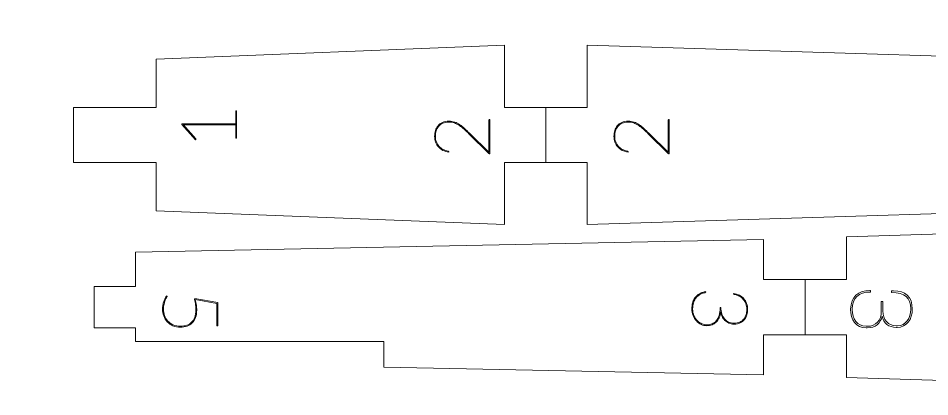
# Model space of a CAD drawing. Header units: millimetres. Extents: x -150 to 147, y -95 to 100.
# Drawn here: x -146.05 to -113.01, y -39.99 to -26.26 of the extents above; entities that cross this region are included whole.
import ezdxf

# ---------------------------------------------------------------- set-up
doc = ezdxf.new("R2010")
doc.units = ezdxf.units.MM
doc.header["$MEASUREMENT"] = 0
doc.layers.add('cut', color=7, linetype='Continuous')
doc.layers.add('cut light', color=7, linetype='Continuous')

msp = doc.modelspace()

# ---------------------------------------------------------------- linework, layer by layer
at = {"layer": 'cut', "lineweight": 0}
for points, knots in [([(-85.0188, 98.3721), (-56.4983, 98.3721), (-32.5493, 78.2244), (-25.8546, 50.9966), (-25.8546, 50.9966), (-25.8546, 50.9966), (-25.8546, 51.0068), (-25.8546, 51.0068), (-25.8546, 51.0068), (-25.8546, 51.0068), (-21.6503, 48.5068), (-21.6503, 48.5068), (-21.6503, 48.5068), (-21.6503, 48.5068), (-21.6503, 22.4442), (-21.6503, 22.4442), (-21.6503, 22.4442), (-21.6503, 22.4442), (-25.8776, 19.9442), (-25.8776, 19.9442), (-25.8776, 19.9442), (-25.8776, 19.9442), (-25.8776, 19.9502), (-25.8776, 19.9502), (-25.8776, 19.9502), (-32.6051, -7.2285), (-56.532, -27.3281), (-85.0188, -27.3281), (-85.0188, -27.3281), (-118.7251, -27.3281), (-146.0494, 0.8109), (-146.0494, 35.5219), (-146.0494, 35.5219), (-146.0494, 70.2331), (-118.7251, 98.3721), (-85.0188, 98.3721)], [0, 0, 0, 0, 0.1, 0.1, 0.1, 0.1, 0.2, 0.2, 0.2, 0.2, 0.3, 0.3, 0.3, 0.3, 0.4, 0.4, 0.4, 0.4, 0.5, 0.5, 0.5, 0.5, 0.6, 0.6, 0.6, 0.6, 0.7, 0.7, 0.7, 0.7, 0.8, 0.8, 0.8, 0.8, 1, 1, 1, 1]), ([(-144.0516, -31.4889), (-144.0516, -31.4889), (-144.0516, -29.4889), (-144.0516, -29.4889), (-144.0516, -29.4889), (-144.0516, -29.4889), (-141.0516, -29.4889), (-141.0516, -29.4889), (-141.0516, -29.4889), (-141.0516, -29.4889), (-141.0516, -27.739), (-141.0516, -27.739), (-141.0516, -27.739), (-141.0516, -27.739), (-128.4217, -27.2389), (-128.4217, -27.2389), (-128.4217, -27.2389), (-128.4217, -27.2389), (-128.4217, -29.4889), (-128.4217, -29.4889), (-128.4217, -29.4889), (-128.4217, -29.4889), (-126.9217, -29.4889), (-126.9217, -29.4889), (-126.9217, -29.4889), (-126.9217, -29.4889), (-126.9217, -31.4889), (-126.9217, -31.4889), (-126.9217, -31.4889), (-126.9217, -31.4889), (-128.4217, -31.4889), (-128.4217, -31.4889), (-128.4217, -31.4889), (-128.4217, -31.4889), (-128.4217, -33.7389), (-128.4217, -33.7389), (-128.4217, -33.7389), (-128.4217, -33.7389), (-141.0516, -33.239), (-141.0516, -33.239), (-141.0516, -33.239), (-141.0516, -33.239), (-141.0516, -31.4889), (-141.0516, -31.4889), (-141.0516, -31.4889), (-141.0516, -31.4889), (-144.0516, -31.4889), (-144.0516, -31.4889)], [0, 0, 0, 0, 0.0769231, 0.0769231, 0.0769231, 0.0769231, 0.1538462, 0.1538462, 0.1538462, 0.1538462, 0.2307692, 0.2307692, 0.2307692, 0.2307692, 0.3076923, 0.3076923, 0.3076923, 0.3076923, 0.3846154, 0.3846154, 0.3846154, 0.3846154, 0.4615385, 0.4615385, 0.4615385, 0.4615385, 0.5384615, 0.5384615, 0.5384615, 0.5384615, 0.6153846, 0.6153846, 0.6153846, 0.6153846, 0.6923077, 0.6923077, 0.6923077, 0.6923077, 0.7692308, 0.7692308, 0.7692308, 0.7692308, 0.8461538, 0.8461538, 0.8461538, 0.8461538, 1, 1, 1, 1]), ([(-126.9217, -31.4889), (-126.9217, -31.4889), (-126.9217, -29.4889), (-126.9217, -29.4889), (-126.9217, -29.4889), (-126.9217, -29.4889), (-125.4217, -29.4889), (-125.4217, -29.4889), (-125.4217, -29.4889), (-125.4217, -29.4889), (-125.4217, -27.2389), (-125.4217, -27.2389), (-125.4217, -27.2389), (-125.4217, -27.2389), (-102.8217, -27.9389), (-102.8217, -27.9389), (-102.8217, -27.9389), (-102.8217, -27.9389), (-102.8217, -29.4889), (-102.8217, -29.4889), (-102.8217, -29.4889), (-102.8217, -29.4889), (-101.3217, -29.4889), (-101.3217, -29.4889), (-101.3217, -29.4889), (-101.3217, -29.4889), (-101.3217, -31.4889), (-101.3217, -31.4889), (-101.3217, -31.4889), (-101.3217, -31.4889), (-102.8217, -31.4889), (-102.8217, -31.4889), (-102.8217, -31.4889), (-102.8217, -31.4889), (-102.8217, -33.0389), (-102.8217, -33.0389), (-102.8217, -33.0389), (-102.8217, -33.0389), (-125.4217, -33.7389), (-125.4217, -33.7389), (-125.4217, -33.7389), (-125.4217, -33.7389), (-125.4217, -31.4889), (-125.4217, -31.4889), (-125.4217, -31.4889), (-125.4217, -31.4889), (-126.9217, -31.4889), (-126.9217, -31.4889)], [0, 0, 0, 0, 0.0769231, 0.0769231, 0.0769231, 0.0769231, 0.1538462, 0.1538462, 0.1538462, 0.1538462, 0.2307692, 0.2307692, 0.2307692, 0.2307692, 0.3076923, 0.3076923, 0.3076923, 0.3076923, 0.3846154, 0.3846154, 0.3846154, 0.3846154, 0.4615385, 0.4615385, 0.4615385, 0.4615385, 0.5384615, 0.5384615, 0.5384615, 0.5384615, 0.6153846, 0.6153846, 0.6153846, 0.6153846, 0.6923077, 0.6923077, 0.6923077, 0.6923077, 0.7692308, 0.7692308, 0.7692308, 0.7692308, 0.8461538, 0.8461538, 0.8461538, 0.8461538, 1, 1, 1, 1]), ([(-91.9315, -35.7389), (-91.9315, -35.7389), (-91.9315, -37.7389), (-91.9315, -37.7389), (-91.9315, -37.7389), (-91.9315, -37.7389), (-93.4315, -37.7389), (-93.4315, -37.7389), (-93.4315, -37.7389), (-93.4315, -37.7389), (-93.4315, -39.9889), (-93.4315, -39.9889), (-93.4315, -39.9889), (-93.4315, -39.9889), (-116.0315, -39.2889), (-116.0315, -39.2889), (-116.0315, -39.2889), (-116.0315, -39.2889), (-116.0315, -37.7389), (-116.0315, -37.7389), (-116.0315, -37.7389), (-116.0315, -37.7389), (-117.5315, -37.7389), (-117.5315, -37.7389), (-117.5315, -37.7389), (-117.5315, -37.7389), (-117.5315, -35.7389), (-117.5315, -35.7389), (-117.5315, -35.7389), (-117.5315, -35.7389), (-116.0315, -35.7389), (-116.0315, -35.7389), (-116.0315, -35.7389), (-116.0315, -35.7389), (-116.0315, -34.1889), (-116.0315, -34.1889), (-116.0315, -34.1889), (-116.0315, -34.1889), (-93.4315, -33.4889), (-93.4315, -33.4889), (-93.4315, -33.4889), (-93.4315, -33.4889), (-93.4315, -35.7389), (-93.4315, -35.7389), (-93.4315, -35.7389), (-93.4315, -35.7389), (-91.9315, -35.7389), (-91.9315, -35.7389)], [0, 0, 0, 0, 0.0769231, 0.0769231, 0.0769231, 0.0769231, 0.1538462, 0.1538462, 0.1538462, 0.1538462, 0.2307692, 0.2307692, 0.2307692, 0.2307692, 0.3076923, 0.3076923, 0.3076923, 0.3076923, 0.3846154, 0.3846154, 0.3846154, 0.3846154, 0.4615385, 0.4615385, 0.4615385, 0.4615385, 0.5384615, 0.5384615, 0.5384615, 0.5384615, 0.6153846, 0.6153846, 0.6153846, 0.6153846, 0.6923077, 0.6923077, 0.6923077, 0.6923077, 0.7692308, 0.7692308, 0.7692308, 0.7692308, 0.8461538, 0.8461538, 0.8461538, 0.8461538, 1, 1, 1, 1]), ([(-117.5315, -35.7389), (-117.5315, -35.7389), (-117.5315, -37.7389), (-117.5315, -37.7389), (-117.5315, -37.7389), (-117.5315, -37.7389), (-119.0315, -37.7389), (-119.0315, -37.7389), (-119.0315, -37.7389), (-119.0315, -37.7389), (-119.0315, -39.1889), (-119.0315, -39.1889), (-119.0315, -39.1889), (-119.0315, -39.1889), (-132.8015, -38.9167), (-132.8015, -38.9167), (-132.8015, -38.9167), (-132.8015, -38.9167), (-132.8015, -37.9888), (-132.8015, -37.9888), (-132.8015, -37.9888), (-132.8015, -37.9888), (-141.8015, -37.9888), (-141.8015, -37.9888), (-141.8015, -37.9888), (-141.8015, -37.9888), (-141.8016, -37.4888), (-141.8016, -37.4888), (-141.8016, -37.4888), (-141.8016, -37.4888), (-143.3016, -37.4888), (-143.3016, -37.4888), (-143.3016, -37.4888), (-143.3016, -37.4888), (-143.3016, -35.9888), (-143.3016, -35.9888), (-143.3016, -35.9888), (-143.3016, -35.9888), (-141.8016, -35.9888), (-141.8016, -35.9888), (-141.8016, -35.9888), (-141.8016, -35.9888), (-141.8015, -34.7388), (-141.8015, -34.7388), (-141.8015, -34.7388), (-141.8015, -34.7388), (-119.0315, -34.2889), (-119.0315, -34.2889), (-119.0315, -34.2889), (-119.0315, -34.2889), (-119.0315, -35.7389), (-119.0315, -35.7389), (-119.0315, -35.7389), (-119.0315, -35.7389), (-117.5315, -35.7389), (-117.5315, -35.7389)], [0, 0, 0, 0, 0.0666667, 0.0666667, 0.0666667, 0.0666667, 0.1333333, 0.1333333, 0.1333333, 0.1333333, 0.2, 0.2, 0.2, 0.2, 0.2666667, 0.2666667, 0.2666667, 0.2666667, 0.3333333, 0.3333333, 0.3333333, 0.3333333, 0.4, 0.4, 0.4, 0.4, 0.4666667, 0.4666667, 0.4666667, 0.4666667, 0.5333333, 0.5333333, 0.5333333, 0.5333333, 0.6, 0.6, 0.6, 0.6, 0.6666667, 0.6666667, 0.6666667, 0.6666667, 0.7333333, 0.7333333, 0.7333333, 0.7333333, 0.8, 0.8, 0.8, 0.8, 0.8666667, 0.8666667, 0.8666667, 0.8666667, 1, 1, 1, 1])]:
    msp.add_open_spline(points, degree=3, knots=knots, dxfattribs=at)
at = {"layer": 'cut light', "color": 5, "lineweight": 0}
for points, knots in [([(-138.1653, -30.6022), (-138.1653, -30.6022), (-138.1653, -30.1224), (-138.1653, -30.1224), (-138.1653, -30.1224), (-138.1653, -30.1224), (-139.9941, -30.1224), (-139.9941, -30.1224), (-139.9941, -30.1224), (-140.0073, -30.1224), (-140.0209, -30.1219), (-140.0346, -30.121), (-140.0346, -30.121), (-140.0482, -30.12), (-140.0614, -30.1186), (-140.0745, -30.1167), (-140.0745, -30.1167), (-140.0745, -30.1167), (-139.6131, -30.6276), (-139.6131, -30.6276), (-139.6131, -30.6276), (-139.6084, -30.6323), (-139.6061, -30.637), (-139.6061, -30.6417), (-139.6061, -30.6417), (-139.6061, -30.6473), (-139.6084, -30.652), (-139.6131, -30.6558), (-139.6131, -30.6558), (-139.6131, -30.6558), (-139.6244, -30.6642), (-139.6244, -30.6642), (-139.6244, -30.6642), (-139.6244, -30.6642), (-140.1239, -30.1083), (-140.1239, -30.1083), (-140.1239, -30.1083), (-140.1239, -30.1083), (-140.1239, -30.0885), (-140.1239, -30.0885), (-140.1239, -30.0885), (-140.1239, -30.0885), (-138.1653, -30.0885), (-138.1653, -30.0885), (-138.1653, -30.0885), (-138.1653, -30.0885), (-138.1653, -29.62), (-138.1653, -29.62), (-138.1653, -29.62), (-138.1653, -29.62), (-138.1371, -29.62), (-138.1371, -29.62), (-138.1371, -29.62), (-138.1371, -29.62), (-138.1371, -30.6022), (-138.1371, -30.6022), (-138.1371, -30.6022), (-138.1371, -30.6022), (-138.1653, -30.6022), (-138.1653, -30.6022)], [0, 0, 0, 0, 0.0625, 0.0625, 0.0625, 0.0625, 0.125, 0.125, 0.125, 0.125, 0.1875, 0.1875, 0.1875, 0.1875, 0.25, 0.25, 0.25, 0.25, 0.3125, 0.3125, 0.3125, 0.3125, 0.375, 0.375, 0.375, 0.375, 0.4375, 0.4375, 0.4375, 0.4375, 0.5, 0.5, 0.5, 0.5, 0.5625, 0.5625, 0.5625, 0.5625, 0.625, 0.625, 0.625, 0.625, 0.6875, 0.6875, 0.6875, 0.6875, 0.75, 0.75, 0.75, 0.75, 0.8125, 0.8125, 0.8125, 0.8125, 0.875, 0.875, 0.875, 0.875, 1, 1, 1, 1]), ([(-130.9561, -30.5331), (-130.9561, -30.4654), (-130.9462, -30.3986), (-130.9265, -30.3332), (-130.9265, -30.3332), (-130.9067, -30.2678), (-130.8762, -30.21), (-130.8343, -30.1592), (-130.8343, -30.1592), (-130.7924, -30.1084), (-130.7388, -30.067), (-130.6739, -30.0355), (-130.6739, -30.0355), (-130.609, -30.004), (-130.5309, -29.9884), (-130.4397, -29.9884), (-130.4397, -29.9884), (-130.3644, -29.9884), (-130.2943, -30.0002), (-130.2294, -30.0242), (-130.2294, -30.0242), (-130.1645, -30.0482), (-130.1024, -30.0806), (-130.0431, -30.1211), (-130.0431, -30.1211), (-129.9839, -30.1615), (-129.926, -30.2081), (-129.8691, -30.2612), (-129.8691, -30.2612), (-129.8122, -30.3144), (-129.7539, -30.3704), (-129.6946, -30.4287), (-129.6946, -30.4287), (-129.6946, -30.4287), (-128.9834, -31.1258), (-128.9834, -31.1258), (-128.9834, -31.1258), (-128.9853, -31.106), (-128.9867, -31.083), (-128.9876, -31.0571), (-128.9876, -31.0571), (-128.9886, -31.0312), (-128.989, -31.0025), (-128.989, -30.9706), (-128.989, -30.9706), (-128.989, -30.9706), (-128.989, -29.9489), (-128.989, -29.9489), (-128.989, -29.9489), (-128.989, -29.9395), (-128.9843, -29.9348), (-128.9749, -29.9348), (-128.9749, -29.9348), (-128.9749, -29.9348), (-128.958, -29.9348), (-128.958, -29.9348), (-128.958, -29.9348), (-128.958, -29.9348), (-128.958, -31.1709), (-128.958, -31.1709), (-128.958, -31.1709), (-128.958, -31.1709), (-128.9693, -31.1709), (-128.9693, -31.1709), (-128.9693, -31.1709), (-128.9749, -31.1709), (-128.9796, -31.1695), (-128.9834, -31.1667), (-128.9834, -31.1667), (-128.9872, -31.1639), (-128.99, -31.1615), (-128.9919, -31.1596), (-128.9919, -31.1596), (-128.9919, -31.1596), (-129.7143, -30.4485), (-129.7143, -30.4485), (-129.7143, -30.4485), (-129.7736, -30.3901), (-129.8315, -30.3351), (-129.8879, -30.2834), (-129.8879, -30.2834), (-129.9444, -30.2316), (-130.0017, -30.1865), (-130.0601, -30.1479), (-130.0601, -30.1479), (-130.1184, -30.1093), (-130.1786, -30.0787), (-130.2407, -30.0562), (-130.2407, -30.0562), (-130.3028, -30.0336), (-130.3691, -30.0223), (-130.4397, -30.0223), (-130.4397, -30.0223), (-130.5253, -30.0223), (-130.5991, -30.0369), (-130.6607, -30.066), (-130.6607, -30.066), (-130.7223, -30.0952), (-130.7727, -30.1338), (-130.8122, -30.1818), (-130.8122, -30.1818), (-130.8517, -30.2297), (-130.8809, -30.2843), (-130.8997, -30.3454), (-130.8997, -30.3454), (-130.9185, -30.4066), (-130.9279, -30.4691), (-130.9279, -30.5331), (-130.9279, -30.5331), (-130.9279, -30.6065), (-130.9166, -30.6738), (-130.894, -30.7354), (-130.894, -30.7354), (-130.8715, -30.797), (-130.8399, -30.8516), (-130.799, -30.8986), (-130.799, -30.8986), (-130.7581, -30.9456), (-130.7092, -30.9842), (-130.6527, -31.0148), (-130.6527, -31.0148), (-130.5963, -31.0453), (-130.5337, -31.0665), (-130.4651, -31.0778), (-130.4651, -31.0778), (-130.45, -31.0806), (-130.4425, -31.0882), (-130.4425, -31.1004), (-130.4425, -31.1004), (-130.4425, -31.1004), (-130.4425, -31.1145), (-130.4425, -31.1145), (-130.4425, -31.1145), (-130.5215, -31.1041), (-130.593, -31.0825), (-130.6565, -31.0501), (-130.6565, -31.0501), (-130.72, -31.0176), (-130.7736, -30.9762), (-130.8178, -30.9254), (-130.8178, -30.9254), (-130.862, -30.8746), (-130.8964, -30.8158), (-130.9204, -30.7495), (-130.9204, -30.7495), (-130.9444, -30.6832), (-130.9561, -30.6112), (-130.9561, -30.5331)], [0, 0, 0, 0, 0.0263158, 0.0263158, 0.0263158, 0.0263158, 0.0526316, 0.0526316, 0.0526316, 0.0526316, 0.0789474, 0.0789474, 0.0789474, 0.0789474, 0.1052632, 0.1052632, 0.1052632, 0.1052632, 0.1315789, 0.1315789, 0.1315789, 0.1315789, 0.1578947, 0.1578947, 0.1578947, 0.1578947, 0.1842105, 0.1842105, 0.1842105, 0.1842105, 0.2105263, 0.2105263, 0.2105263, 0.2105263, 0.2368421, 0.2368421, 0.2368421, 0.2368421, 0.2631579, 0.2631579, 0.2631579, 0.2631579, 0.2894737, 0.2894737, 0.2894737, 0.2894737, 0.3157895, 0.3157895, 0.3157895, 0.3157895, 0.3421053, 0.3421053, 0.3421053, 0.3421053, 0.3684211, 0.3684211, 0.3684211, 0.3684211, 0.3947368, 0.3947368, 0.3947368, 0.3947368, 0.4210526, 0.4210526, 0.4210526, 0.4210526, 0.4473684, 0.4473684, 0.4473684, 0.4473684, 0.4736842, 0.4736842, 0.4736842, 0.4736842, 0.5, 0.5, 0.5, 0.5, 0.5263158, 0.5263158, 0.5263158, 0.5263158, 0.5526316, 0.5526316, 0.5526316, 0.5526316, 0.5789474, 0.5789474, 0.5789474, 0.5789474, 0.6052632, 0.6052632, 0.6052632, 0.6052632, 0.6315789, 0.6315789, 0.6315789, 0.6315789, 0.6578947, 0.6578947, 0.6578947, 0.6578947, 0.6842105, 0.6842105, 0.6842105, 0.6842105, 0.7105263, 0.7105263, 0.7105263, 0.7105263, 0.7368421, 0.7368421, 0.7368421, 0.7368421, 0.7631579, 0.7631579, 0.7631579, 0.7631579, 0.7894737, 0.7894737, 0.7894737, 0.7894737, 0.8157895, 0.8157895, 0.8157895, 0.8157895, 0.8421053, 0.8421053, 0.8421053, 0.8421053, 0.8684211, 0.8684211, 0.8684211, 0.8684211, 0.8947368, 0.8947368, 0.8947368, 0.8947368, 0.9210526, 0.9210526, 0.9210526, 0.9210526, 0.9473684, 0.9473684, 0.9473684, 0.9473684, 1, 1, 1, 1]), ([(-124.4561, -30.5331), (-124.4561, -30.4654), (-124.4462, -30.3986), (-124.4265, -30.3332), (-124.4265, -30.3332), (-124.4067, -30.2678), (-124.3762, -30.21), (-124.3343, -30.1592), (-124.3343, -30.1592), (-124.2924, -30.1084), (-124.2388, -30.067), (-124.1739, -30.0355), (-124.1739, -30.0355), (-124.109, -30.004), (-124.0309, -29.9884), (-123.9397, -29.9884), (-123.9397, -29.9884), (-123.8644, -29.9884), (-123.7943, -30.0002), (-123.7294, -30.0242), (-123.7294, -30.0242), (-123.6645, -30.0482), (-123.6024, -30.0806), (-123.5431, -30.1211), (-123.5431, -30.1211), (-123.4839, -30.1615), (-123.426, -30.2081), (-123.3691, -30.2612), (-123.3691, -30.2612), (-123.3122, -30.3144), (-123.2539, -30.3704), (-123.1946, -30.4287), (-123.1946, -30.4287), (-123.1946, -30.4287), (-122.4834, -31.1258), (-122.4834, -31.1258), (-122.4834, -31.1258), (-122.4853, -31.106), (-122.4867, -31.083), (-122.4876, -31.0571), (-122.4876, -31.0571), (-122.4886, -31.0312), (-122.489, -31.0025), (-122.489, -30.9706), (-122.489, -30.9706), (-122.489, -30.9706), (-122.489, -29.9489), (-122.489, -29.9489), (-122.489, -29.9489), (-122.489, -29.9395), (-122.4843, -29.9348), (-122.4749, -29.9348), (-122.4749, -29.9348), (-122.4749, -29.9348), (-122.458, -29.9348), (-122.458, -29.9348), (-122.458, -29.9348), (-122.458, -29.9348), (-122.458, -31.1709), (-122.458, -31.1709), (-122.458, -31.1709), (-122.458, -31.1709), (-122.4693, -31.1709), (-122.4693, -31.1709), (-122.4693, -31.1709), (-122.4749, -31.1709), (-122.4796, -31.1695), (-122.4834, -31.1667), (-122.4834, -31.1667), (-122.4872, -31.1639), (-122.49, -31.1615), (-122.4919, -31.1596), (-122.4919, -31.1596), (-122.4919, -31.1596), (-123.2143, -30.4485), (-123.2143, -30.4485), (-123.2143, -30.4485), (-123.2736, -30.3901), (-123.3315, -30.3351), (-123.3879, -30.2834), (-123.3879, -30.2834), (-123.4444, -30.2316), (-123.5017, -30.1865), (-123.5601, -30.1479), (-123.5601, -30.1479), (-123.6184, -30.1093), (-123.6786, -30.0787), (-123.7407, -30.0562), (-123.7407, -30.0562), (-123.8028, -30.0336), (-123.8691, -30.0223), (-123.9397, -30.0223), (-123.9397, -30.0223), (-124.0253, -30.0223), (-124.0991, -30.0369), (-124.1607, -30.066), (-124.1607, -30.066), (-124.2223, -30.0952), (-124.2727, -30.1338), (-124.3122, -30.1818), (-124.3122, -30.1818), (-124.3517, -30.2297), (-124.3809, -30.2843), (-124.3997, -30.3454), (-124.3997, -30.3454), (-124.4185, -30.4066), (-124.4279, -30.4691), (-124.4279, -30.5331), (-124.4279, -30.5331), (-124.4279, -30.6065), (-124.4166, -30.6738), (-124.394, -30.7354), (-124.394, -30.7354), (-124.3715, -30.797), (-124.3399, -30.8516), (-124.299, -30.8986), (-124.299, -30.8986), (-124.2581, -30.9456), (-124.2092, -30.9842), (-124.1527, -31.0148), (-124.1527, -31.0148), (-124.0963, -31.0453), (-124.0337, -31.0665), (-123.9651, -31.0778), (-123.9651, -31.0778), (-123.95, -31.0806), (-123.9425, -31.0882), (-123.9425, -31.1004), (-123.9425, -31.1004), (-123.9425, -31.1004), (-123.9425, -31.1145), (-123.9425, -31.1145), (-123.9425, -31.1145), (-124.0215, -31.1041), (-124.093, -31.0825), (-124.1565, -31.0501), (-124.1565, -31.0501), (-124.22, -31.0176), (-124.2736, -30.9762), (-124.3178, -30.9254), (-124.3178, -30.9254), (-124.362, -30.8746), (-124.3964, -30.8158), (-124.4204, -30.7495), (-124.4204, -30.7495), (-124.4444, -30.6832), (-124.4561, -30.6112), (-124.4561, -30.5331)], [0, 0, 0, 0, 0.0263158, 0.0263158, 0.0263158, 0.0263158, 0.0526316, 0.0526316, 0.0526316, 0.0526316, 0.0789474, 0.0789474, 0.0789474, 0.0789474, 0.1052632, 0.1052632, 0.1052632, 0.1052632, 0.1315789, 0.1315789, 0.1315789, 0.1315789, 0.1578947, 0.1578947, 0.1578947, 0.1578947, 0.1842105, 0.1842105, 0.1842105, 0.1842105, 0.2105263, 0.2105263, 0.2105263, 0.2105263, 0.2368421, 0.2368421, 0.2368421, 0.2368421, 0.2631579, 0.2631579, 0.2631579, 0.2631579, 0.2894737, 0.2894737, 0.2894737, 0.2894737, 0.3157895, 0.3157895, 0.3157895, 0.3157895, 0.3421053, 0.3421053, 0.3421053, 0.3421053, 0.3684211, 0.3684211, 0.3684211, 0.3684211, 0.3947368, 0.3947368, 0.3947368, 0.3947368, 0.4210526, 0.4210526, 0.4210526, 0.4210526, 0.4473684, 0.4473684, 0.4473684, 0.4473684, 0.4736842, 0.4736842, 0.4736842, 0.4736842, 0.5, 0.5, 0.5, 0.5, 0.5263158, 0.5263158, 0.5263158, 0.5263158, 0.5526316, 0.5526316, 0.5526316, 0.5526316, 0.5789474, 0.5789474, 0.5789474, 0.5789474, 0.6052632, 0.6052632, 0.6052632, 0.6052632, 0.6315789, 0.6315789, 0.6315789, 0.6315789, 0.6578947, 0.6578947, 0.6578947, 0.6578947, 0.6842105, 0.6842105, 0.6842105, 0.6842105, 0.7105263, 0.7105263, 0.7105263, 0.7105263, 0.7368421, 0.7368421, 0.7368421, 0.7368421, 0.7631579, 0.7631579, 0.7631579, 0.7631579, 0.7894737, 0.7894737, 0.7894737, 0.7894737, 0.8157895, 0.8157895, 0.8157895, 0.8157895, 0.8421053, 0.8421053, 0.8421053, 0.8421053, 0.8684211, 0.8684211, 0.8684211, 0.8684211, 0.8947368, 0.8947368, 0.8947368, 0.8947368, 0.9210526, 0.9210526, 0.9210526, 0.9210526, 0.9473684, 0.9473684, 0.9473684, 0.9473684, 1, 1, 1, 1]), ([(-138.8346, -37.4199), (-138.8393, -37.4199), (-138.843, -37.418), (-138.8463, -37.4143), (-138.8463, -37.4143), (-138.8496, -37.4105), (-138.8515, -37.4058), (-138.8515, -37.4002), (-138.8515, -37.4002), (-138.8515, -37.4002), (-138.8515, -36.6015), (-138.8515, -36.6015), (-138.8515, -36.6015), (-138.8515, -36.6015), (-139.6347, -36.459), (-139.6347, -36.459), (-139.6347, -36.459), (-139.6154, -36.5304), (-139.6013, -36.5982), (-139.5928, -36.6622), (-139.5928, -36.6622), (-139.5839, -36.7261), (-139.5796, -36.7863), (-139.5796, -36.8428), (-139.5796, -36.8428), (-139.5796, -36.9453), (-139.5942, -37.0356), (-139.6229, -37.1132), (-139.6229, -37.1132), (-139.6516, -37.1908), (-139.6916, -37.2558), (-139.7428, -37.308), (-139.7428, -37.308), (-139.7941, -37.3602), (-139.8557, -37.3992), (-139.9277, -37.4256), (-139.9277, -37.4256), (-140.0001, -37.4519), (-140.0792, -37.4651), (-140.1657, -37.4651), (-140.1657, -37.4651), (-140.2697, -37.4651), (-140.3619, -37.4472), (-140.4428, -37.4114), (-140.4428, -37.4114), (-140.5237, -37.3757), (-140.5919, -37.3277), (-140.6478, -37.2675), (-140.6478, -37.2675), (-140.7033, -37.2073), (-140.7457, -37.1377), (-140.7748, -37.0582), (-140.7748, -37.0582), (-140.804, -36.9787), (-140.8186, -36.895), (-140.8186, -36.8075), (-140.8186, -36.8075), (-140.8186, -36.7567), (-140.8143, -36.7078), (-140.8059, -36.6607), (-140.8059, -36.6607), (-140.7974, -36.6137), (-140.7861, -36.57), (-140.7725, -36.529), (-140.7725, -36.529), (-140.7588, -36.4881), (-140.7433, -36.4505), (-140.7259, -36.4166), (-140.7259, -36.4166), (-140.7085, -36.3828), (-140.6906, -36.3531), (-140.6718, -36.3277), (-140.6718, -36.3277), (-140.6718, -36.3277), (-140.6605, -36.3362), (-140.6605, -36.3362), (-140.6605, -36.3362), (-140.6549, -36.3399), (-140.6521, -36.3456), (-140.6521, -36.3531), (-140.6521, -36.3531), (-140.6521, -36.3597), (-140.6587, -36.3743), (-140.6723, -36.3969), (-140.6723, -36.3969), (-140.6859, -36.4194), (-140.7015, -36.45), (-140.7184, -36.4881), (-140.7184, -36.4881), (-140.7353, -36.5262), (-140.7504, -36.5718), (-140.764, -36.625), (-140.764, -36.625), (-140.7777, -36.6781), (-140.7847, -36.7388), (-140.7847, -36.8075), (-140.7847, -36.8075), (-140.7847, -36.8912), (-140.7711, -36.9707), (-140.7443, -37.046), (-140.7443, -37.046), (-140.7174, -37.1212), (-140.6779, -37.1871), (-140.6257, -37.2435), (-140.6257, -37.2435), (-140.5735, -37.3), (-140.5086, -37.3451), (-140.431, -37.3785), (-140.431, -37.3785), (-140.3529, -37.4119), (-140.264, -37.4284), (-140.1629, -37.4284), (-140.1629, -37.4284), (-140.0829, -37.4284), (-140.0091, -37.4171), (-139.9413, -37.394), (-139.9413, -37.394), (-139.8736, -37.371), (-139.8148, -37.3352), (-139.7654, -37.2873), (-139.7654, -37.2873), (-139.716, -37.2393), (-139.6775, -37.1786), (-139.6497, -37.1048), (-139.6497, -37.1048), (-139.622, -37.0309), (-139.6079, -36.9434), (-139.6079, -36.8428), (-139.6079, -36.8428), (-139.6079, -36.7863), (-139.6121, -36.7257), (-139.621, -36.6603), (-139.621, -36.6603), (-139.63, -36.5949), (-139.6441, -36.5243), (-139.6629, -36.4491), (-139.6629, -36.4491), (-139.6629, -36.4491), (-139.6516, -36.4237), (-139.6516, -36.4237), (-139.6516, -36.4237), (-139.6516, -36.4237), (-138.8205, -36.5733), (-138.8205, -36.5733), (-138.8205, -36.5733), (-138.8205, -36.5733), (-138.8205, -37.4199), (-138.8205, -37.4199), (-138.8205, -37.4199), (-138.8205, -37.4199), (-138.8346, -37.4199), (-138.8346, -37.4199)], [0, 0, 0, 0, 0.025641, 0.025641, 0.025641, 0.025641, 0.0512821, 0.0512821, 0.0512821, 0.0512821, 0.0769231, 0.0769231, 0.0769231, 0.0769231, 0.1025641, 0.1025641, 0.1025641, 0.1025641, 0.1282051, 0.1282051, 0.1282051, 0.1282051, 0.1538462, 0.1538462, 0.1538462, 0.1538462, 0.1794872, 0.1794872, 0.1794872, 0.1794872, 0.2051282, 0.2051282, 0.2051282, 0.2051282, 0.2307692, 0.2307692, 0.2307692, 0.2307692, 0.2564103, 0.2564103, 0.2564103, 0.2564103, 0.2820513, 0.2820513, 0.2820513, 0.2820513, 0.3076923, 0.3076923, 0.3076923, 0.3076923, 0.3333333, 0.3333333, 0.3333333, 0.3333333, 0.3589744, 0.3589744, 0.3589744, 0.3589744, 0.3846154, 0.3846154, 0.3846154, 0.3846154, 0.4102564, 0.4102564, 0.4102564, 0.4102564, 0.4358974, 0.4358974, 0.4358974, 0.4358974, 0.4615385, 0.4615385, 0.4615385, 0.4615385, 0.4871795, 0.4871795, 0.4871795, 0.4871795, 0.5128205, 0.5128205, 0.5128205, 0.5128205, 0.5384615, 0.5384615, 0.5384615, 0.5384615, 0.5641026, 0.5641026, 0.5641026, 0.5641026, 0.5897436, 0.5897436, 0.5897436, 0.5897436, 0.6153846, 0.6153846, 0.6153846, 0.6153846, 0.6410256, 0.6410256, 0.6410256, 0.6410256, 0.6666667, 0.6666667, 0.6666667, 0.6666667, 0.6923077, 0.6923077, 0.6923077, 0.6923077, 0.7179487, 0.7179487, 0.7179487, 0.7179487, 0.7435897, 0.7435897, 0.7435897, 0.7435897, 0.7692308, 0.7692308, 0.7692308, 0.7692308, 0.7948718, 0.7948718, 0.7948718, 0.7948718, 0.8205128, 0.8205128, 0.8205128, 0.8205128, 0.8461538, 0.8461538, 0.8461538, 0.8461538, 0.8717949, 0.8717949, 0.8717949, 0.8717949, 0.8974359, 0.8974359, 0.8974359, 0.8974359, 0.9230769, 0.9230769, 0.9230769, 0.9230769, 0.9487179, 0.9487179, 0.9487179, 0.9487179, 1, 1, 1, 1]), ([(-119.6125, -36.821), (-119.6125, -36.8888), (-119.6219, -36.9546), (-119.6407, -37.0186), (-119.6407, -37.0186), (-119.6595, -37.0826), (-119.6887, -37.1395), (-119.7282, -37.1893), (-119.7282, -37.1893), (-119.7677, -37.2392), (-119.8185, -37.2792), (-119.8811, -37.3093), (-119.8811, -37.3093), (-119.9436, -37.3394), (-120.0189, -37.3544), (-120.1064, -37.3544), (-120.1064, -37.3544), (-120.1732, -37.3544), (-120.2343, -37.3417), (-120.2903, -37.3163), (-120.2903, -37.3163), (-120.3463, -37.2909), (-120.3952, -37.2575), (-120.4366, -37.2157), (-120.4366, -37.2157), (-120.478, -37.1738), (-120.5118, -37.1254), (-120.5386, -37.0708), (-120.5386, -37.0708), (-120.5654, -37.0163), (-120.5833, -36.9603), (-120.5918, -36.9029), (-120.5918, -36.9029), (-120.5984, -36.9847), (-120.6153, -37.0576), (-120.6426, -37.1211), (-120.6426, -37.1211), (-120.6699, -37.1846), (-120.7051, -37.2378), (-120.7484, -37.2806), (-120.7484, -37.2806), (-120.7917, -37.3234), (-120.842, -37.3559), (-120.8999, -37.378), (-120.8999, -37.378), (-120.9577, -37.4001), (-121.0208, -37.4109), (-121.0885, -37.4109), (-121.0885, -37.4109), (-121.1609, -37.4109), (-121.2301, -37.3958), (-121.2959, -37.3653), (-121.2959, -37.3653), (-121.3618, -37.3347), (-121.4196, -37.2919), (-121.4695, -37.2373), (-121.4695, -37.2373), (-121.5193, -37.1828), (-121.5589, -37.1179), (-121.5885, -37.0426), (-121.5885, -37.0426), (-121.6181, -36.9673), (-121.6332, -36.885), (-121.6332, -36.7956), (-121.6332, -36.7956), (-121.6332, -36.7166), (-121.6252, -36.6475), (-121.6092, -36.5877), (-121.6092, -36.5877), (-121.5932, -36.528), (-121.572, -36.4763), (-121.5462, -36.4325), (-121.5462, -36.4325), (-121.5203, -36.3888), (-121.4902, -36.3521), (-121.4558, -36.3225), (-121.4558, -36.3225), (-121.4215, -36.2928), (-121.3862, -36.2679), (-121.3495, -36.2481), (-121.3495, -36.2481), (-121.3129, -36.2284), (-121.2762, -36.2129), (-121.2395, -36.2011), (-121.2395, -36.2011), (-121.2028, -36.1893), (-121.1685, -36.1795), (-121.1365, -36.1719), (-121.1365, -36.1719), (-121.1365, -36.1719), (-121.1336, -36.1776), (-121.1336, -36.1776), (-121.1336, -36.1776), (-121.1318, -36.1814), (-121.1308, -36.1851), (-121.1308, -36.1889), (-121.1308, -36.1889), (-121.1308, -36.1964), (-121.1336, -36.202), (-121.1398, -36.2053), (-121.1398, -36.2053), (-121.1459, -36.2086), (-121.1548, -36.2115), (-121.1661, -36.2143), (-121.1661, -36.2143), (-121.1793, -36.2171), (-121.199, -36.2227), (-121.2258, -36.2307), (-121.2258, -36.2307), (-121.2527, -36.2387), (-121.2823, -36.251), (-121.3147, -36.2679), (-121.3147, -36.2679), (-121.3472, -36.2848), (-121.3806, -36.3069), (-121.4149, -36.3337), (-121.4149, -36.3337), (-121.4493, -36.3606), (-121.4808, -36.3949), (-121.509, -36.4372), (-121.509, -36.4372), (-121.5372, -36.4796), (-121.5603, -36.5299), (-121.5781, -36.5882), (-121.5781, -36.5882), (-121.596, -36.6465), (-121.605, -36.7157), (-121.605, -36.7956), (-121.605, -36.7956), (-121.605, -36.8925), (-121.5885, -36.9772), (-121.556, -37.0496), (-121.556, -37.0496), (-121.5236, -37.1221), (-121.4822, -37.1828), (-121.4319, -37.2312), (-121.4319, -37.2312), (-121.3815, -37.2797), (-121.326, -37.3159), (-121.2654, -37.3403), (-121.2654, -37.3403), (-121.2047, -37.3648), (-121.1459, -37.377), (-121.0885, -37.377), (-121.0885, -37.377), (-121.0208, -37.377), (-120.9577, -37.3653), (-120.8994, -37.3417), (-120.8994, -37.3417), (-120.8411, -37.3182), (-120.7903, -37.2811), (-120.747, -37.2303), (-120.747, -37.2303), (-120.7037, -37.1795), (-120.6694, -37.1146), (-120.6445, -37.0355), (-120.6445, -37.0355), (-120.6195, -36.9565), (-120.6068, -36.8615), (-120.6059, -36.7505), (-120.6059, -36.7505), (-120.6059, -36.7505), (-120.5833, -36.7505), (-120.5833, -36.7505), (-120.5833, -36.7505), (-120.5805, -36.837), (-120.5669, -36.9156), (-120.5429, -36.9861), (-120.5429, -36.9861), (-120.5189, -37.0567), (-120.486, -37.1169), (-120.4441, -37.1663), (-120.4441, -37.1663), (-120.4022, -37.2157), (-120.3528, -37.2538), (-120.2959, -37.2806), (-120.2959, -37.2806), (-120.239, -37.3074), (-120.176, -37.3206), (-120.1064, -37.3206), (-120.1064, -37.3206), (-120.0245, -37.3206), (-119.954, -37.3069), (-119.8952, -37.2792), (-119.8952, -37.2792), (-119.8364, -37.2514), (-119.7884, -37.2143), (-119.7508, -37.1677), (-119.7508, -37.1677), (-119.7131, -37.1211), (-119.6854, -37.0675), (-119.6675, -37.0073), (-119.6675, -37.0073), (-119.6496, -36.9471), (-119.6407, -36.885), (-119.6407, -36.821), (-119.6407, -36.821), (-119.6407, -36.7477), (-119.652, -36.6799), (-119.6746, -36.6179), (-119.6746, -36.6179), (-119.6971, -36.5558), (-119.7287, -36.5012), (-119.7696, -36.4542), (-119.7696, -36.4542), (-119.8105, -36.4071), (-119.8594, -36.3681), (-119.9159, -36.337), (-119.9159, -36.337), (-119.9723, -36.306), (-120.0349, -36.2848), (-120.1035, -36.2735), (-120.1035, -36.2735), (-120.1186, -36.2707), (-120.1261, -36.2641), (-120.1261, -36.2538), (-120.1261, -36.2538), (-120.1261, -36.2538), (-120.1261, -36.2397), (-120.1261, -36.2397), (-120.1261, -36.2397), (-120.0471, -36.25), (-119.9756, -36.2717), (-119.9121, -36.3041), (-119.9121, -36.3041), (-119.8486, -36.3366), (-119.795, -36.378), (-119.7508, -36.4288), (-119.7508, -36.4288), (-119.7066, -36.4796), (-119.6722, -36.5384), (-119.6482, -36.6047), (-119.6482, -36.6047), (-119.6242, -36.671), (-119.6125, -36.743), (-119.6125, -36.821)], [0, 0, 0, 0, 0.0166667, 0.0166667, 0.0166667, 0.0166667, 0.0333333, 0.0333333, 0.0333333, 0.0333333, 0.05, 0.05, 0.05, 0.05, 0.0666667, 0.0666667, 0.0666667, 0.0666667, 0.0833333, 0.0833333, 0.0833333, 0.0833333, 0.1, 0.1, 0.1, 0.1, 0.1166667, 0.1166667, 0.1166667, 0.1166667, 0.1333333, 0.1333333, 0.1333333, 0.1333333, 0.15, 0.15, 0.15, 0.15, 0.1666667, 0.1666667, 0.1666667, 0.1666667, 0.1833333, 0.1833333, 0.1833333, 0.1833333, 0.2, 0.2, 0.2, 0.2, 0.2166667, 0.2166667, 0.2166667, 0.2166667, 0.2333333, 0.2333333, 0.2333333, 0.2333333, 0.25, 0.25, 0.25, 0.25, 0.2666667, 0.2666667, 0.2666667, 0.2666667, 0.2833333, 0.2833333, 0.2833333, 0.2833333, 0.3, 0.3, 0.3, 0.3, 0.3166667, 0.3166667, 0.3166667, 0.3166667, 0.3333333, 0.3333333, 0.3333333, 0.3333333, 0.35, 0.35, 0.35, 0.35, 0.3666667, 0.3666667, 0.3666667, 0.3666667, 0.3833333, 0.3833333, 0.3833333, 0.3833333, 0.4, 0.4, 0.4, 0.4, 0.4166667, 0.4166667, 0.4166667, 0.4166667, 0.4333333, 0.4333333, 0.4333333, 0.4333333, 0.45, 0.45, 0.45, 0.45, 0.4666667, 0.4666667, 0.4666667, 0.4666667, 0.4833333, 0.4833333, 0.4833333, 0.4833333, 0.5, 0.5, 0.5, 0.5, 0.5166667, 0.5166667, 0.5166667, 0.5166667, 0.5333333, 0.5333333, 0.5333333, 0.5333333, 0.55, 0.55, 0.55, 0.55, 0.5666667, 0.5666667, 0.5666667, 0.5666667, 0.5833333, 0.5833333, 0.5833333, 0.5833333, 0.6, 0.6, 0.6, 0.6, 0.6166667, 0.6166667, 0.6166667, 0.6166667, 0.6333333, 0.6333333, 0.6333333, 0.6333333, 0.65, 0.65, 0.65, 0.65, 0.6666667, 0.6666667, 0.6666667, 0.6666667, 0.6833333, 0.6833333, 0.6833333, 0.6833333, 0.7, 0.7, 0.7, 0.7, 0.7166667, 0.7166667, 0.7166667, 0.7166667, 0.7333333, 0.7333333, 0.7333333, 0.7333333, 0.75, 0.75, 0.75, 0.75, 0.7666667, 0.7666667, 0.7666667, 0.7666667, 0.7833333, 0.7833333, 0.7833333, 0.7833333, 0.8, 0.8, 0.8, 0.8, 0.8166667, 0.8166667, 0.8166667, 0.8166667, 0.8333333, 0.8333333, 0.8333333, 0.8333333, 0.85, 0.85, 0.85, 0.85, 0.8666667, 0.8666667, 0.8666667, 0.8666667, 0.8833333, 0.8833333, 0.8833333, 0.8833333, 0.9, 0.9, 0.9, 0.9, 0.9166667, 0.9166667, 0.9166667, 0.9166667, 0.9333333, 0.9333333, 0.9333333, 0.9333333, 0.95, 0.95, 0.95, 0.95, 0.9666667, 0.9666667, 0.9666667, 0.9666667, 1, 1, 1, 1]), ([(-114.1757, -37.4109), (-114.1757, -37.4109), (-114.2322, -37.4109), (-114.2322, -37.4109), (-114.2322, -37.4109), (-114.5229, -37.4109), (-114.7091, -37.1936), (-114.7091, -36.8747), (-114.7091, -36.8747), (-114.7091, -36.8747), (-114.7091, -36.5275), (-114.7091, -36.5275), (-114.7091, -36.5275), (-114.7091, -36.5275), (-114.7656, -36.5275), (-114.7656, -36.5275), (-114.7656, -36.5275), (-114.7656, -36.5275), (-114.7656, -36.8747), (-114.7656, -36.8747), (-114.7656, -36.8747), (-114.7656, -37.2246), (-114.949, -37.4306), (-115.2764, -37.4306), (-115.2764, -37.4306), (-115.2764, -37.4306), (-115.3187, -37.4306), (-115.3187, -37.4306), (-115.3187, -37.4306), (-115.6461, -37.4306), (-115.8211, -37.1682), (-115.8211, -36.8182), (-115.8211, -36.8182), (-115.8211, -36.8182), (-115.8211, -36.8013), (-115.8211, -36.8013), (-115.8211, -36.8013), (-115.8211, -36.4118), (-115.5953, -36.1889), (-115.155, -36.1889), (-115.155, -36.1889), (-115.155, -36.1889), (-115.155, -36.1324), (-115.155, -36.1324), (-115.155, -36.1324), (-115.155, -36.1324), (-115.1833, -36.1324), (-115.1833, -36.1324), (-115.1833, -36.1324), (-115.5953, -36.1324), (-115.8775, -36.3554), (-115.8775, -36.8098), (-115.8775, -36.8098), (-115.8775, -37.1908), (-115.6913, -37.4871), (-115.3103, -37.4871), (-115.3103, -37.4871), (-115.3103, -37.4871), (-115.282, -37.4871), (-115.282, -37.4871), (-115.282, -37.4871), (-114.9716, -37.4871), (-114.7938, -37.3262), (-114.7374, -37.0609), (-114.7374, -37.0609), (-114.6809, -37.3149), (-114.4975, -37.473), (-114.2181, -37.473), (-114.2181, -37.473), (-114.2181, -37.473), (-114.1899, -37.473), (-114.1899, -37.473), (-114.1899, -37.473), (-113.8455, -37.473), (-113.6424, -37.1766), (-113.6424, -36.8098), (-113.6424, -36.8098), (-113.6424, -36.3497), (-113.902, -36.1465), (-114.3225, -36.1465), (-114.3225, -36.1465), (-114.3225, -36.1465), (-114.3931, -36.1465), (-114.3931, -36.1465), (-114.3931, -36.1465), (-114.3931, -36.1465), (-114.3931, -36.203), (-114.3931, -36.203), (-114.3931, -36.203), (-113.902, -36.203), (-113.6988, -36.4005), (-113.6988, -36.7985), (-113.6988, -36.7985), (-113.6988, -36.7985), (-113.6988, -36.8154), (-113.6988, -36.8154), (-113.6988, -36.8154), (-113.6988, -37.1343), (-113.8851, -37.4109), (-114.1757, -37.4109)], [0, 0, 0, 0, 0.0384615, 0.0384615, 0.0384615, 0.0384615, 0.0769231, 0.0769231, 0.0769231, 0.0769231, 0.1153846, 0.1153846, 0.1153846, 0.1153846, 0.1538462, 0.1538462, 0.1538462, 0.1538462, 0.1923077, 0.1923077, 0.1923077, 0.1923077, 0.2307692, 0.2307692, 0.2307692, 0.2307692, 0.2692308, 0.2692308, 0.2692308, 0.2692308, 0.3076923, 0.3076923, 0.3076923, 0.3076923, 0.3461538, 0.3461538, 0.3461538, 0.3461538, 0.3846154, 0.3846154, 0.3846154, 0.3846154, 0.4230769, 0.4230769, 0.4230769, 0.4230769, 0.4615385, 0.4615385, 0.4615385, 0.4615385, 0.5, 0.5, 0.5, 0.5, 0.5384615, 0.5384615, 0.5384615, 0.5384615, 0.5769231, 0.5769231, 0.5769231, 0.5769231, 0.6153846, 0.6153846, 0.6153846, 0.6153846, 0.6538462, 0.6538462, 0.6538462, 0.6538462, 0.6923077, 0.6923077, 0.6923077, 0.6923077, 0.7307692, 0.7307692, 0.7307692, 0.7307692, 0.7692308, 0.7692308, 0.7692308, 0.7692308, 0.8076923, 0.8076923, 0.8076923, 0.8076923, 0.8461538, 0.8461538, 0.8461538, 0.8461538, 0.8846154, 0.8846154, 0.8846154, 0.8846154, 0.9230769, 0.9230769, 0.9230769, 0.9230769, 1, 1, 1, 1])]:
    msp.add_open_spline(points, degree=3, knots=knots, dxfattribs=at)

doc.saveas('drawing.dxf')
